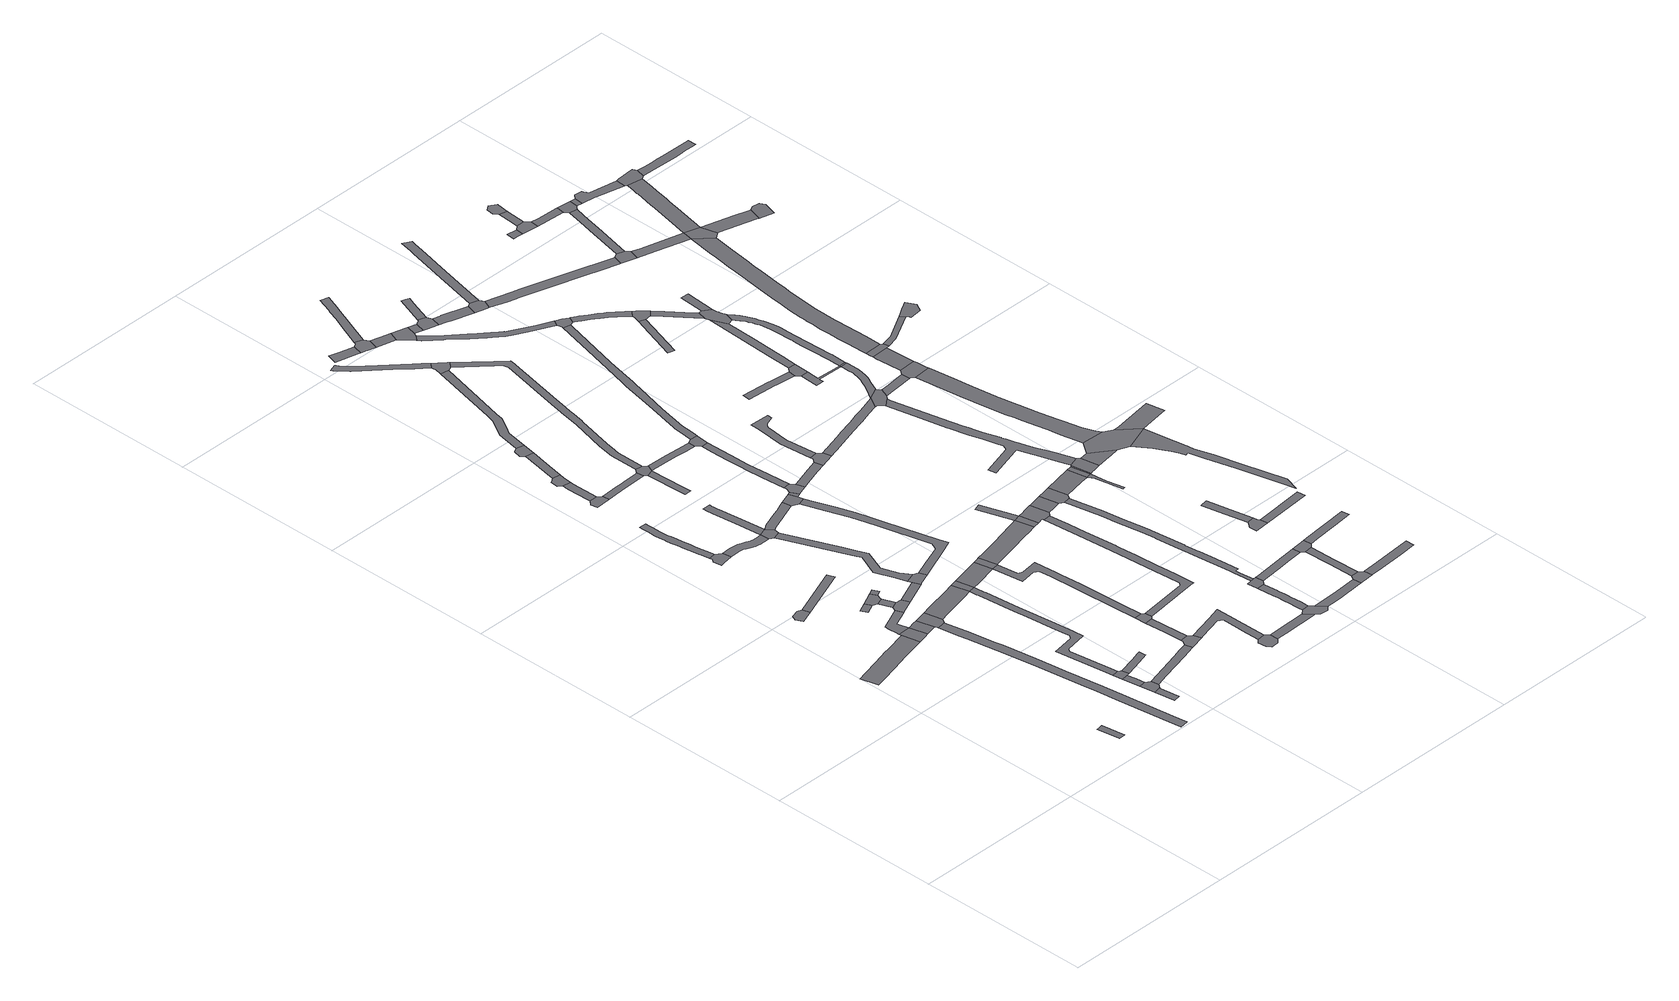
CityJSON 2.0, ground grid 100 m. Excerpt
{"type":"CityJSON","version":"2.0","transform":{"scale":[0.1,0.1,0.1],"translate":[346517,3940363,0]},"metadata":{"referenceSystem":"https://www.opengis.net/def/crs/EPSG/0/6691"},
"CityObjects":{
"road1":{"type":"Road","attributes":{"RoadStructureAttribute.sectionType":"1"},"geometry":[{"type":"MultiSurface","lod":"1","boundaries":[[[0,1,2,3,4]]]}]},
"road2":{"type":"Road","attributes":{"function":"2","RoadStructureAttribute.sectionType":"1"},"geometry":[{"type":"MultiSurface","lod":"1","boundaries":[[[5,6,7,8,9,10,11,12,13,14,15,16,17,18,19,20,21]]]}]},
"road3":{"type":"Road","geometry":[{"type":"MultiSurface","lod":"1","boundaries":[[[22,23,24,25,26,27]]]}]},
"road4":{"type":"Road","geometry":[{"type":"MultiSurface","lod":"1","boundaries":[[[28,12,11,29,30,31]]]}]},
"road5":{"type":"Road","attributes":{"RoadStructureAttribute.sectionType":"1"},"geometry":[{"type":"MultiSurface","lod":"1","boundaries":[[[32,33,34,35,36,37,38,39,40,41,42,43,44,45,46,47,48,49,50,51,52,53]]]}]},
"road6":{"type":"Road","attributes":{"RoadStructureAttribute.sectionType":"1"},"geometry":[{"type":"MultiSurface","lod":"1","boundaries":[[[54,55,56,57,58,59,60,61,28,31]]]}]},
"road7":{"type":"Road","attributes":{"function":"2","RoadStructureAttribute.sectionType":"1"},"geometry":[{"type":"MultiSurface","lod":"1","boundaries":[[[62,31,30,63,64,65,66]]]}]},
"road8":{"type":"Road","attributes":{"RoadStructureAttribute.sectionType":"1"},"geometry":[{"type":"MultiSurface","lod":"1","boundaries":[[[67,68,69,70]]]}]},
"road9":{"type":"Road","attributes":{"RoadStructureAttribute.sectionType":"1"},"geometry":[{"type":"MultiSurface","lod":"1","boundaries":[[[71,72,73,24,23]]]}]},
"road10":{"type":"Road","attributes":{"RoadStructureAttribute.sectionType":"1"},"geometry":[{"type":"MultiSurface","lod":"1","boundaries":[[[74,75,76,77,78]]]}]},
"road11":{"type":"Road","geometry":[{"type":"MultiSurface","lod":"1","boundaries":[[[79,80,81,82,83,84,85,86,87]]]}]},
"road12":{"type":"Road","geometry":[{"type":"MultiSurface","lod":"1","boundaries":[[[66,65,88,53,52,89,90]]]}]},
"road13":{"type":"Road","geometry":[{"type":"MultiSurface","lod":"1","boundaries":[[[77,91,92,93,94,78]]]}]},
"road14":{"type":"Road","attributes":{"RoadStructureAttribute.sectionType":"1"},"geometry":[{"type":"MultiSurface","lod":"1","boundaries":[[[94,93,95,96,97]]]}]},
"road15":{"type":"Road","geometry":[{"type":"MultiSurface","lod":"1","boundaries":[[[96,98,99,100,101,102,97]]]}]},
"road16":{"type":"Road","geometry":[{"type":"MultiSurface","lod":"1","boundaries":[[[67,70,103,104,105,106,107]]]}]},
"road17":{"type":"Road","attributes":{"RoadStructureAttribute.sectionType":"1"},"geometry":[{"type":"MultiSurface","lod":"1","boundaries":[[[84,108,109,110,111,112,113,114,115,116,117,118,119,120,121,122,123,124,125,126,127,128,129,130,131,132,133,134,135,85]]]}]},
"road18":{"type":"Road","attributes":{"RoadStructureAttribute.sectionType":"1"},"geometry":[{"type":"MultiSurface","lod":"1","boundaries":[[[136,137,104,103]]]}]},
"road19":{"type":"Road","geometry":[{"type":"MultiSurface","lod":"1","boundaries":[[[138,137,136,57,56,139,140]]]}]},
"road20":{"type":"Road","attributes":{"RoadStructureAttribute.sectionType":"1"},"geometry":[{"type":"MultiSurface","lod":"1","boundaries":[[[106,141,142,107]]]}]},
"road21":{"type":"Road","attributes":{"RoadStructureAttribute.sectionType":"1"},"geometry":[{"type":"MultiSurface","lod":"1","boundaries":[[[98,143,144,145,146,147,148,99]]]}]},
"road22":{"type":"Road","attributes":{"RoadStructureAttribute.sectionType":"1"},"geometry":[{"type":"MultiSurface","lod":"1","boundaries":[[[149,150,151,152,153,154,155,156,157,158,159,160,161,83,82,162,163,164,165,166,167,168,169,170,171,172,173,174]]]}]},
"road23":{"type":"Road","geometry":[{"type":"MultiSurface","lod":"1","boundaries":[[[175,176,177,178,179,180]]]}]},
"road24":{"type":"Road","attributes":{"RoadStructureAttribute.sectionType":"1"},"geometry":[{"type":"MultiSurface","lod":"1","boundaries":[[[140,139,181,182]]]}]},
"road25":{"type":"Road","attributes":{"function":"2","RoadStructureAttribute.sectionType":"1"},"geometry":[{"type":"MultiSurface","lod":"1","boundaries":[[[89,183,184,185,186,187,188,189,190,191,90]]]}]},
"road26":{"type":"Road","attributes":{"RoadStructureAttribute.sectionType":"1"},"geometry":[{"type":"MultiSurface","lod":"1","boundaries":[[[192,193,194,195,196,178,177]]]}]},
"road27":{"type":"Road","attributes":{"RoadStructureAttribute.sectionType":"1"},"geometry":[{"type":"MultiSurface","lod":"1","boundaries":[[[197,198,199,200,201,202,203,204,205,206,207,102,101,208,209,210,211,212,213,214,215,216,217,218,219,187]]]}]},
"road28":{"type":"Road","attributes":{"RoadStructureAttribute.sectionType":"1"},"geometry":[{"type":"MultiSurface","lod":"1","boundaries":[[[91,220,221,222,223,224,225,226,227,92]]]}]},
"road29":{"type":"Road","geometry":[{"type":"MultiSurface","lod":"1","boundaries":[[[228,229,230,231,194,193,232,233]]]}]},
"road30":{"type":"Road","geometry":[{"type":"MultiSurface","lod":"1","boundaries":[[[234,235,236,237,238,182,181]]]}]},
"road31":{"type":"Road","attributes":{"RoadStructureAttribute.sectionType":"1"},"geometry":[{"type":"MultiSurface","lod":"1","boundaries":[[[237,239,240,241,242,243,244,245,246,247,248,249,250,238]]]}]},
"road32":{"type":"Road","geometry":[{"type":"MultiSurface","lod":"1","boundaries":[[[251,252,174,173,245,244]]]}]},
"road33":{"type":"Road","attributes":{"RoadStructureAttribute.sectionType":"1"},"geometry":[{"type":"MultiSurface","lod":"1","boundaries":[[[253,254,255,256,228,233]]]}]},
"road34":{"type":"Road","attributes":{"RoadStructureAttribute.sectionType":"1"},"geometry":[{"type":"MultiSurface","lod":"1","boundaries":[[[252,257,258,259,260,261,262,263,264,265,266,267,268,269,270,174]]]}]},
"road35":{"type":"Road","attributes":{"RoadStructureAttribute.sectionType":"1"},"geometry":[{"type":"MultiSurface","lod":"1","boundaries":[[[271,272,273,274,275,276,277,278,279,176,175]]]}]},
"road36":{"type":"Road","geometry":[{"type":"MultiSurface","lod":"1","boundaries":[[[187,219,280,188]]]}]},
"road37":{"type":"Road","geometry":[{"type":"MultiSurface","lod":"1","boundaries":[[[281,282,283,255,254,284]]]}]},
"road38":{"type":"Road","attributes":{"RoadStructureAttribute.sectionType":"1"},"geometry":[{"type":"MultiSurface","lod":"1","boundaries":[[[251,285,286,287,288,289,290,291,292,293,294,295,296,297,298,252]]]}]},
"road39":{"type":"Road","geometry":[{"type":"MultiSurface","lod":"1","boundaries":[[[299,300,301,302,225,224,303]]]}]},
"road40":{"type":"Road","attributes":{"function":"2","RoadStructureAttribute.sectionType":"1"},"geometry":[{"type":"MultiSurface","lod":"1","boundaries":[[[304,280,219,305,306,307]]]}]},
"road41":{"type":"Road","attributes":{"RoadStructureAttribute.sectionType":"1"},"geometry":[{"type":"MultiSurface","lod":"1","boundaries":[[[308,309,301,300,310]]]}]},
"road42":{"type":"Road","geometry":[{"type":"MultiSurface","lod":"1","boundaries":[[[311,312,275,274,313,314,315]]]}]},
"road43":{"type":"Road","geometry":[{"type":"MultiSurface","lod":"1","boundaries":[[[316,317,318,319,308,310]]]}]},
"road44":{"type":"Road","attributes":{"RoadStructureAttribute.sectionType":"1"},"geometry":[{"type":"MultiSurface","lod":"1","boundaries":[[[318,320,321,322,323,324,325,326,327,328,329,330,306,331,332,333,334,335,336,337,338,339,340,341,319]]]}]},
"road45":{"type":"Road","geometry":[{"type":"MultiSurface","lod":"1","boundaries":[[[306,330,342,343,344,307]]]}]},
"road46":{"type":"Road","attributes":{"RoadStructureAttribute.sectionType":"1"},"geometry":[{"type":"MultiSurface","lod":"1","boundaries":[[[345,346,347,348,349,350,351,352,353,354,355,356,299,303]]]}]},
"road47":{"type":"Road","attributes":{"RoadStructureAttribute.sectionType":"1"},"geometry":[{"type":"MultiSurface","lod":"1","boundaries":[[[357,358,359,360,361,362,363,364,365,366,367,281,284]]]}]},
"road48":{"type":"Road","attributes":{"RoadStructureAttribute.sectionType":"1"},"geometry":[{"type":"MultiSurface","lod":"1","boundaries":[[[368,369,370,371,372,373,374,375,376,377,236,235,378,379,380,381,382,383,384,385,386]]]}]},
"road49":{"type":"Road","attributes":{"RoadStructureAttribute.sectionType":"1"},"geometry":[{"type":"MultiSurface","lod":"1","boundaries":[[[314,313,387,388,389,390,314,391,392,393,394,395,396,397,398,399,315]]]}]},
"road50":{"type":"Road","geometry":[{"type":"MultiSurface","lod":"1","boundaries":[[[400,291,290,368,386,401]]]}]},
"road51":{"type":"Road","geometry":[{"type":"MultiSurface","lod":"1","boundaries":[[[351,350,402,403,404,405,406,407]]]}]},
"road52":{"type":"Road","geometry":[{"type":"MultiSurface","lod":"1","boundaries":[[[408,409,410,400,401]]]}]},
"road53":{"type":"Road","attributes":{"RoadStructureAttribute.sectionType":"1"},"geometry":[{"type":"MultiSurface","lod":"1","boundaries":[[[411,412,413,414,415,416,417,418,419,420,421,422,423,424,425,426,427,428,429,430,431,432]]]}]},
"road54":{"type":"Road","attributes":{"RoadStructureAttribute.sectionType":"1"},"geometry":[{"type":"MultiSurface","lod":"1","boundaries":[[[433,434,435,436,437,438,439]]]}]},
"road55":{"type":"Road","attributes":{"RoadStructureAttribute.sectionType":"1"},"geometry":[{"type":"MultiSurface","lod":"1","boundaries":[[[408,440,441,442,443,444,445,446,409]]]}]},
"road56":{"type":"Road","attributes":{"RoadStructureAttribute.sectionType":"1"},"geometry":[{"type":"MultiSurface","lod":"1","boundaries":[[[447,448,449,450,451,452,445,444,453,454,455,456,457]]]}]},
"road57":{"type":"Road","attributes":{"function":"2","RoadStructureAttribute.sectionType":"1"},"geometry":[{"type":"MultiSurface","lod":"1","boundaries":[[[458,459,460,461,462,463,343,342,464,465,466,467,468,469]]]}]},
"road58":{"type":"Road","attributes":{"RoadStructureAttribute.sectionType":"1"},"geometry":[{"type":"MultiSurface","lod":"1","boundaries":[[[311,470,471,472,473,474,475,476,477,478,479,480,481,482,483,484,485,486,487,488,489,490,491,492,493,494,495,312]]]}]},
"road59":{"type":"Road","attributes":{"RoadStructureAttribute.sectionType":"1"},"geometry":[{"type":"MultiSurface","lod":"1","boundaries":[[[406,496,497,498,499,500,501,502,503,407]]]}]},
"road60":{"type":"Road","geometry":[{"type":"MultiSurface","lod":"1","boundaries":[[[504,505,506,436,435,507,508,509,510]]]}]},
"road61":{"type":"Road","geometry":[{"type":"MultiSurface","lod":"1","boundaries":[[[456,511,512,513,514,396,395,515,457]]]}]},
"road62":{"type":"Road","geometry":[{"type":"MultiSurface","lod":"1","boundaries":[[[484,483,516,517,518,420,419,519,362,361]]]}]},
"road63":{"type":"Road","attributes":{"RoadStructureAttribute.sectionType":"1"},"geometry":[{"type":"MultiSurface","lod":"1","boundaries":[[[441,520,521,522,523,524,525,526,442]]]}]},
"road64":{"type":"Road","attributes":{"RoadStructureAttribute.sectionType":"1"},"geometry":[{"type":"MultiSurface","lod":"1","boundaries":[[[527,528,529,530,531,532,533,534,535,536,537,538,539,540,541,542,543,544,545,546,547,548,549,317,316]]]}]},
"road65":{"type":"Road","attributes":{"RoadStructureAttribute.sectionType":"1"},"geometry":[{"type":"MultiSurface","lod":"1","boundaries":[[[509,550,551,552,510]]]}]},
"road66":{"type":"Road","geometry":[{"type":"MultiSurface","lod":"1","boundaries":[[[553,554,501,500,555,556,557,558]]]}]},
"road67":{"type":"Road","attributes":{"RoadStructureAttribute.sectionType":"1"},"geometry":[{"type":"MultiSurface","lod":"1","boundaries":[[[559,560,561,562,505,504,563,564,565,566,567]]]}]},
"road68":{"type":"Road","attributes":{"RoadStructureAttribute.sectionType":"1"},"geometry":[{"type":"MultiSurface","lod":"1","boundaries":[[[568,569,469,570]]]}]},
"road69":{"type":"Road","geometry":[{"type":"MultiSurface","lod":"1","boundaries":[[[469,468,571,572,570]]]}]},
"road70":{"type":"Road","attributes":{"RoadStructureAttribute.sectionType":"1"},"geometry":[{"type":"MultiSurface","lod":"1","boundaries":[[[573,574,575,576,577,578,579,580,554,553,581,582,583,584,585,586,587,588,589,590,591]]]}]},
"road71":{"type":"Road","geometry":[{"type":"MultiSurface","lod":"1","boundaries":[[[592,593,594,595,551,550,596,597,598]]]}]},
"road72":{"type":"Road","geometry":[{"type":"MultiSurface","lod":"1","boundaries":[[[599,600,601,523,522,602,603,604]]]}]},
"road73":{"type":"Road","geometry":[{"type":"MultiSurface","lod":"1","boundaries":[[[605,606,591,590,607,608,609]]]}]},
"road74":{"type":"Road","geometry":[{"type":"MultiSurface","lod":"1","boundaries":[[[610,611,612,572,571,613,541,540,614]]]}]},
"road75":{"type":"Road","attributes":{"RoadStructureAttribute.sectionType":"1"},"geometry":[{"type":"MultiSurface","lod":"1","boundaries":[[[593,592,615,616]]]}]},
"road76":{"type":"Road","attributes":{"RoadStructureAttribute.sectionType":"1"},"geometry":[{"type":"MultiSurface","lod":"1","boundaries":[[[599,617,618,619,620,621,622,623,624,625,626,600]]]}]},
"road77":{"type":"Road","geometry":[{"type":"MultiSurface","lod":"1","boundaries":[[[627,616,615,628,629,630,631,632]]]}]},
"road78":{"type":"Road","attributes":{"RoadStructureAttribute.sectionType":"1"},"geometry":[{"type":"MultiSurface","lod":"1","boundaries":[[[557,633,634,635,636,637,638,639,640,641,642,643,558]]]}]},
"road79":{"type":"Road","attributes":{"RoadStructureAttribute.sectionType":"1"},"geometry":[{"type":"MultiSurface","lod":"1","boundaries":[[[644,645,646,647,648,649,650,651,652,653,654,655,656,657,658,659,660,661,662,663,664,665,666,667,668,669,670,671,672,673,674,675,676,605,609]]]}]},
"road80":{"type":"Road","attributes":{"RoadStructureAttribute.sectionType":"1"},"geometry":[{"type":"MultiSurface","lod":"1","boundaries":[[[677,678,679,680,681,682,683,684,685,686,687,688,514,513,689,690,691,692,693,694,695,696,697,698,699,700,701,702]]]}]},
"road81":{"type":"Road","attributes":{"function":"2","RoadStructureAttribute.sectionType":"1"},"geometry":[{"type":"MultiSurface","lod":"1","boundaries":[[[703,704,705,706,707,610,614]]]}]},
"road82":{"type":"Road","attributes":{"RoadStructureAttribute.sectionType":"1"},"geometry":[{"type":"MultiSurface","lod":"1","boundaries":[[[597,708,709,710,711,712,713,714,715,716,717,718,719,720,721,722,723,724,725,726,727,728,729,730,731,732,733,734,735,598]]]}]},
"road83":{"type":"Road","attributes":{"RoadStructureAttribute.sectionType":"1"},"geometry":[{"type":"MultiSurface","lod":"1","boundaries":[[[736,737,738,739,632,631]]]}]},
"road84":{"type":"Road","attributes":{"RoadStructureAttribute.sectionType":"1"},"geometry":[{"type":"MultiSurface","lod":"1","boundaries":[[[740,741,742,608,607,743,744,745,746]]]}]},
"road85":{"type":"Road","geometry":[{"type":"MultiSurface","lod":"1","boundaries":[[[704,661,660,747,748,749,750,705]]]}]},
"road86":{"type":"Road","attributes":{"RoadStructureAttribute.sectionType":"1"},"geometry":[{"type":"MultiSurface","lod":"1","boundaries":[[[751,752,630,629,753,754,755,756]]]}]},
"road87":{"type":"Road","attributes":{"RoadStructureAttribute.sectionType":"1"},"geometry":[{"type":"MultiSurface","lod":"1","boundaries":[[[757,758,759,760,761,762,763,764,765,766,767,768,769,604,603,770,771,772,773,774,775,776,777,778,779]]]}]},
"road88":{"type":"Road","geometry":[{"type":"MultiSurface","lod":"1","boundaries":[[[780,781,782,638,637,783]]]}]},
"road89":{"type":"Road","attributes":{"RoadStructureAttribute.sectionType":"1"},"geometry":[{"type":"MultiSurface","lod":"1","boundaries":[[[784,785,782,781,786,787]]]}]},
"road90":{"type":"Road","attributes":{"function":"2","RoadStructureAttribute.sectionType":"1"},"geometry":[{"type":"MultiSurface","lod":"1","boundaries":[[[788,749,748,789,790]]]}]},
"road91":{"type":"Road","geometry":[{"type":"MultiSurface","lod":"1","boundaries":[[[755,791,792,793,794,795,796,756]]]}]},
"road92":{"type":"Road","geometry":[{"type":"MultiSurface","lod":"1","boundaries":[[[784,787,797,798,740,746]]]}]},
"road93":{"type":"Road","attributes":{"RoadStructureAttribute.sectionType":"1"},"geometry":[{"type":"MultiSurface","lod":"1","boundaries":[[[799,800,801,802,803,804,805,806]]]}]},
"road94":{"type":"Road","geometry":[{"type":"MultiSurface","lod":"1","boundaries":[[[807,808,809,810,720,719,811,812,677,702]]]}]},
"road95":{"type":"Road","geometry":[{"type":"MultiSurface","lod":"1","boundaries":[[[813,814,815,816,817,818,790]]]}]},
"road96":{"type":"Road","geometry":[{"type":"MultiSurface","lod":"1","boundaries":[[[818,819,820,788,790]]]}]},
"road97":{"type":"Road","attributes":{"RoadStructureAttribute.sectionType":"1"},"geometry":[{"type":"MultiSurface","lod":"1","boundaries":[[[821,822,823,824,825,826,827]]]}]},
"road98":{"type":"Road","attributes":{"function":"2","RoadStructureAttribute.sectionType":"1"},"geometry":[{"type":"MultiSurface","lod":"1","boundaries":[[[828,829,820,819,830]]]}]},
"road99":{"type":"Road","attributes":{"RoadStructureAttribute.sectionType":"1"},"geometry":[{"type":"MultiSurface","lod":"1","boundaries":[[[831,832,833,834,835,836,821,827]]]}]},
"road100":{"type":"Road","attributes":{"RoadStructureAttribute.sectionType":"1"},"geometry":[{"type":"MultiSurface","lod":"1","boundaries":[[[837,838,839,840,841,842,843,780,783]]]}]},
"road101":{"type":"Road","geometry":[{"type":"MultiSurface","lod":"1","boundaries":[[[844,845,846,847,848,849,850,851,852,853,854,855,856,857,858,859,860,861,862,863,864,865,866,867,868,869,870,871,872,873,874,875,876,877,878,879,880,881,882,883,884,885]]]}]},
"road102":{"type":"Road","geometry":[{"type":"MultiSurface","lod":"1","boundaries":[[[886,887,888,889,890,885,884,828,830]]]}]},
"road103":{"type":"Road","attributes":{"RoadStructureAttribute.sectionType":"1"},"geometry":[{"type":"MultiSurface","lod":"1","boundaries":[[[891,892,893,894,796,795,895,896,897,898]]]}]},
"road104":{"type":"Road","attributes":{"RoadStructureAttribute.sectionType":"1"},"geometry":[{"type":"MultiSurface","lod":"1","boundaries":[[[899,900,901,902,903,904]]]}]},
"road105":{"type":"Road","attributes":{"RoadStructureAttribute.sectionType":"1"},"geometry":[{"type":"MultiSurface","lod":"1","boundaries":[[[807,905,906,907,908,909,910,911,912,913,914,915,916,917,918,919,920,921,922,923,808]]]}]},
"road106":{"type":"Road","geometry":[{"type":"MultiSurface","lod":"1","boundaries":[[[924,925,926,927,928,929,930,864,863,931,932,933,757,779]]]}]},
"road107":{"type":"Road","geometry":[{"type":"MultiSurface","lod":"1","boundaries":[[[934,935,936,806,805,937]]]}]},
"road108":{"type":"Road","attributes":{"RoadStructureAttribute.sectionType":"1"},"geometry":[{"type":"MultiSurface","lod":"1","boundaries":[[[797,938,939,940,941,942,798]]]}]},
"road109":{"type":"Road","attributes":{"RoadStructureAttribute.sectionType":"1"},"geometry":[{"type":"MultiSurface","lod":"1","boundaries":[[[943,944,945,946,934,937,947,948,949,950,951,952]]]}]},
"road110":{"type":"Road","attributes":{"function":"2","RoadStructureAttribute.sectionType":"1"},"geometry":[{"type":"MultiSurface","lod":"1","boundaries":[[[888,953,954,955,956,957,889]]]}]},
"road111":{"type":"Road","attributes":{"RoadStructureAttribute.sectionType":"1"},"geometry":[{"type":"MultiSurface","lod":"1","boundaries":[[[958,959,825,824,960]]]}]},
"road112":{"type":"Road","attributes":{"RoadStructureAttribute.sectionType":"1"},"geometry":[{"type":"MultiSurface","lod":"1","boundaries":[[[933,961,962,963,964,965,966,967,968,969,952,970,971,972,973,974,975,976,977,978,979,980,981,982,983,757]]]}]},
"road113":{"type":"Road","geometry":[{"type":"MultiSurface","lod":"1","boundaries":[[[984,985,986,987,988,914,913,989,990,899,904,991]]]}]},
"road114":{"type":"Road","attributes":{"RoadStructureAttribute.sectionType":"1"},"geometry":[{"type":"MultiSurface","lod":"1","boundaries":[[[992,993,994,995,932,931]]]}]},
"road115":{"type":"Road","attributes":{"RoadStructureAttribute.sectionType":"1"},"geometry":[{"type":"MultiSurface","lod":"1","boundaries":[[[996,936,935,997,998,999,1000,1001]]]}]},
"road116":{"type":"Road","attributes":{"RoadStructureAttribute.sectionType":"1"},"geometry":[{"type":"MultiSurface","lod":"1","boundaries":[[[1002,1003,1004,1005,1006,1007,1008,1009,794,793,1010,1011,1012,1013,1014,1015,1016,1017,1018]]]}]},
"road117":{"type":"Road","attributes":{"RoadStructureAttribute.sectionType":"1"},"geometry":[{"type":"MultiSurface","lod":"1","boundaries":[[[1019,1020,1021,1022,1023,1024,984,991,1025,1026,1027,1028,1029,1030,1031]]]}]},
"road118":{"type":"Road","geometry":[{"type":"MultiSurface","lod":"1","boundaries":[[[1032,943,952,969]]]}]},
"road119":{"type":"Road","geometry":[{"type":"MultiSurface","lod":"1","boundaries":[[[957,956,1033,1034,1035,1036,1037]]]}]},
"road120":{"type":"Road","attributes":{"RoadStructureAttribute.sectionType":"1"},"geometry":[{"type":"MultiSurface","lod":"1","boundaries":[[[1038,1039,1040,1041,1042,1043,1044,1045,1046,1047,1048,1049,1050,1051,1052,1053,1054,1055,1056,1057,943,1032,1058,1059,1060,1061,1062,1063,1064,1065,1066,1067,1068,1069,1070,1071,1072,1073,1074,1075,1076,1077]]]}]},
"road121":{"type":"Road","attributes":{"RoadStructureAttribute.sectionType":"1"},"geometry":[{"type":"MultiSurface","lod":"1","boundaries":[[[1036,1078,1079,1080,1081,1082,1083,1084,1085,1086,1087,1088,1089,1090,1091,1092,1093,1094,1095,1096,1097,1098,1099,1100,1101,1102,1103,1104,1037]]]}]},
"road122":{"type":"Road","geometry":[{"type":"MultiSurface","lod":"1","boundaries":[[[1000,1105,1038,1077,1106,1107,1108,1109,1110,1111,1112,1113,1114,1019,1031,1001]]]}]},
"road123":{"type":"Road","attributes":{"RoadStructureAttribute.sectionType":"1"},"geometry":[{"type":"MultiSurface","lod":"1","boundaries":[[[1033,1115,1116,1117,1118,1119,1120,1121,1122,1123,1124,1125,1126,1127,1128,1129,1130,1131,1132,1133,1134,1135,1136,1137,1138,1139,1140,1034]]]}]},
"road124":{"type":"Road","geometry":[{"type":"MultiSurface","lod":"1","boundaries":[[[994,993,1141,1093,1092,1142,1143,1144,1145]]]}]},
"road125":{"type":"Road","attributes":{"RoadStructureAttribute.sectionType":"1"},"geometry":[{"type":"MultiSurface","lod":"1","boundaries":[[[1146,1147,1148,1114,1113]]]}]},
"road126":{"type":"Road","attributes":{"RoadStructureAttribute.sectionType":"1"},"geometry":[{"type":"MultiSurface","lod":"1","boundaries":[[[1144,1149,1150,1151,1152,1153,1154,1155,1145]]]}]},
"road127":{"type":"Road","geometry":[{"type":"MultiSurface","lod":"1","boundaries":[[[1156,1157,1158,1159,1152,1151,1160]]]}]},
"road128":{"type":"Road","attributes":{"RoadStructureAttribute.sectionType":"1"},"geometry":[{"type":"MultiSurface","lod":"1","boundaries":[[[1161,1162,1163,1164,1165]]]}]},
"road129":{"type":"Road","attributes":{"function":"2","RoadStructureAttribute.sectionType":"1"},"geometry":[{"type":"MultiSurface","lod":"1","boundaries":[[[1166,1167,1168,1035,1034,1169,1170,1171]]]}]},
"road130":{"type":"Road","geometry":[{"type":"MultiSurface","lod":"1","boundaries":[[[1172,1173,1002,1018,1174,1175]]]}]},
"road131":{"type":"Road","geometry":[{"type":"MultiSurface","lod":"1","boundaries":[[[1176,1161,1165,1177,1178,1179]]]}]},
"road132":{"type":"Road","attributes":{"RoadStructureAttribute.sectionType":"1"},"geometry":[{"type":"MultiSurface","lod":"1","boundaries":[[[1180,1181,1182,1176,1179]]]}]},
"road133":{"type":"Road","attributes":{"RoadStructureAttribute.sectionType":"1"},"geometry":[{"type":"MultiSurface","lod":"1","boundaries":[[[1183,1184,1185,1186,1187,1188,1156,1160]]]}]},
"road134":{"type":"Road","geometry":[{"type":"MultiSurface","lod":"1","boundaries":[[[1189,1190,1191,1192,1193,1181,1180]]]}]},
"road135":{"type":"Road","attributes":{"RoadStructureAttribute.sectionType":"1"},"geometry":[{"type":"MultiSurface","lod":"1","boundaries":[[[1194,1195,1196,1197,1198,1199,1200,1201,1202,1203,1204,1205,1206,1207,1208,1209,1210,1211,1212,1213,1214,1158,1157,1215,1216,1217,1218,1219,1220,1221,1222,1223,1224,1225,1226,1227,1228,1229,1230,1231,1232]]]}]},
"road136":{"type":"Road","attributes":{"RoadStructureAttribute.sectionType":"1"},"geometry":[{"type":"MultiSurface","lod":"1","boundaries":[[[1177,1233,1234,1235,1178]]]}]},
"road137":{"type":"Road","attributes":{"RoadStructureAttribute.sectionType":"1"},"geometry":[{"type":"MultiSurface","lod":"1","boundaries":[[[1236,1237,1238,1239,1240,1241,1173,1172]]]}]},
"road138":{"type":"Road","attributes":{"RoadStructureAttribute.sectionType":"1"},"geometry":[{"type":"MultiSurface","lod":"1","boundaries":[[[1242,1243,1175,1174,1244,1245,1232]]]}]},
"road139":{"type":"Road","geometry":[{"type":"MultiSurface","lod":"1","boundaries":[[[1246,1247,1248,1249,1250,1185,1184,1251,1252,1253,1254]]]}]},
"road140":{"type":"Road","geometry":[{"type":"MultiSurface","lod":"1","boundaries":[[[1238,1255,1256,1257,1258,1234,1233,1239]]]}]},
"road141":{"type":"Road","attributes":{"RoadStructureAttribute.sectionType":"1"},"geometry":[{"type":"MultiSurface","lod":"1","boundaries":[[[1256,1259,1260,1257]]]}]},
"road142":{"type":"Road","geometry":[{"type":"MultiSurface","lod":"1","boundaries":[[[1242,1232,1231,1261,1262]]]}]},
"road143":{"type":"Road","geometry":[{"type":"MultiSurface","lod":"1","boundaries":[[[1263,1264,1265,1266,1267,1260,1259,1268,1269,1270,1271,1272]]]}]},
"road144":{"type":"Road","attributes":{"RoadStructureAttribute.sectionType":"1"},"geometry":[{"type":"MultiSurface","lod":"1","boundaries":[[[1273,1274,1275,1276,1277,1278,1279,1280,1281,1242,1262,1282,1283,1284,1285,1286,1287,1288]]]}]},
"road145":{"type":"Road","attributes":{"RoadStructureAttribute.sectionType":"1"},"geometry":[{"type":"MultiSurface","lod":"1","boundaries":[[[1261,1289,1290,1291,1292,1293,1294,1262]]]}]},
"road146":{"type":"Road","geometry":[{"type":"MultiSurface","lod":"1","boundaries":[[[1295,1272,1271,1273,1288,1296,1297,1298,1299]]]}]},
"road147":{"type":"Road","geometry":[{"type":"MultiSurface","lod":"1","boundaries":[[[1300,1301,1292,1291,1302,1303]]]}]},
"road148":{"type":"Road","attributes":{"RoadStructureAttribute.sectionType":"1"},"geometry":[{"type":"MultiSurface","lod":"1","boundaries":[[[1304,1305,1306,1307,1308,1309,1310,1311,1312,1297,1296,1313,1314,1315,1316,1317,1318,1319,1320,1321]]]}]}
},
"vertices":[
[553,164,0],[532,296,0],[511,292,0],[493,289,0],[514,158,0],
[74,1323,0],[182,1350,0],[289,1378,0],[308,1382,0],[349,1393,0],[397,1405,0],[424,1411,0],[400,1512,0],[372,1506,0],[307,1489,0],[264,1479,0],[256,1477,0],[197,1462,0],[156,1451,0],[48,1424,0],[3,1412,0],[28,1311,0],
[157,1936,0],[232,1964,0],[222,2009,0],[194,2017,0],[150,2003,0],[137,1976,0],
[399,1528,0],[470,1422,0],[498,1429,0],[471,1530,0],
[593,1302,0],[600,1264,0],[632,1094,0],[665,881,0],[675,810,0],[706,600,0],[719,506,0],[738,374,0],[779,78,0],[788,9,0],[838,16,0],[827,100,0],[788,381,0],[769,513,0],[737,735,0],[725,818,0],[711,910,0],[682,1102,0],[674,1145,0],[644,1312,0],[620,1436,0],[571,1427,0],
[455,1597,0],[544,1636,0],[547,1637,0],[529,1678,0],[488,1660,0],[397,1620,0],[397,1591,0],[399,1544,0],
[517,1541,0],[541,1440,0],[559,1444,0],[562,1445,0],[538,1546,0],
[465,1824,0],[409,1797,0],[427,1761,0],[483,1788,0],
[528,2079,0],[512,2121,0],[400,2078,0],
[926,184,0],[966,190,0],[950,304,0],[950,305,0],[910,298,0],
[218,2544,0],[242,2550,0],[272,2556,0],[300,2560,0],[294,2609,0],[261,2632,0],[219,2626,0],[222,2610,0],[210,2593,0],
[569,1440,0],[635,1462,0],[611,1563,0],
[968,330,0],[961,375,0],[935,392,0],[896,385,0],
[927,445,0],[919,493,0],[879,486,0],
[936,497,0],[925,536,0],[921,539,0],[910,549,0],[870,543,0],
[511,1778,0],[552,1795,0],[551,1799,0],[561,1827,0],[544,1863,0],
[252,2683,0],[244,2729,0],[241,2749,0],[237,2774,0],[230,2820,0],[225,2854,0],[220,2888,0],[217,2908,0],[216,2920,0],[213,2952,0],[213,2975,0],[213,2999,0],[213,3024,0],[214,3049,0],[172,3050,0],[171,3025,0],[171,3000,0],[171,2975,0],[171,2950,0],[174,2916,0],[177,2891,0],[178,2882,0],[183,2848,0],[189,2814,0],[195,2768,0],[203,2722,0],[209,2686,0],[211,2676,0],
[540,1706,0],[581,1723,0],
[583,1720,0],[630,1674,0],[612,1715,0],
[590,1841,0],[573,1877,0],
[1036,525,0],[1102,544,0],[1101,552,0],[1097,584,0],[1080,579,0],[1025,563,0],
[514,2579,0],[498,2578,0],[487,2578,0],[483,2578,0],[461,2583,0],[439,2592,0],[418,2601,0],[396,2608,0],[390,2609,0],[371,2611,0],[346,2612,0],[320,2611,0],[295,2610,0],[323,2561,0],[345,2562,0],[367,2561,0],[385,2559,0],[400,2554,0],[419,2546,0],[446,2535,0],[457,2532,0],[477,2528,0],[500,2528,0],[520,2529,0],[534,2531,0],[530,2581,0],
[235,3316,0],[232,3356,0],[210,3376,0],[164,3373,0],[143,3351,0],[150,3311,0],
[772,1736,0],[753,1777,0],
[675,1472,0],[686,1474,0],[831,1508,0],[833,1509,0],[892,1523,0],[868,1624,0],[807,1609,0],[675,1578,0],[662,1575,0],
[207,3534,0],[209,3549,0],[163,3554,0],[161,3536,0],[162,3469,0],
[897,1481,0],[898,1469,0],[922,1255,0],[931,1177,0],[949,1029,0],[959,943,0],[962,922,0],[951,903,0],[846,885,0],[821,880,0],[864,583,0],[903,589,0],[881,746,0],[868,832,0],[877,845,0],[880,850,0],[1008,873,0],[1000,938,0],[987,1046,0],[961,1260,0],[939,1462,0],[938,1468,0],[932,1532,0],
[1043,351,0],[1138,377,0],[1219,399,0],[1258,409,0],[1304,422,0],[1292,465,0],[1245,453,0],[1189,437,0],
[174,3636,0],[150,3618,0],[145,3618,0],[141,3574,0],[214,3602,0],[219,3628,0],
[779,1740,0],[849,1769,0],[832,1810,0],[804,1820,0],[746,1799,0],
[766,1881,0],[733,1973,0],[783,2097,0],[759,2153,0],[732,2220,0],[603,2530,0],[560,2515,0],[684,2218,0],[724,2121,0],[735,2095,0],[684,1974,0],[724,1861,0],
[608,2559,0],[578,2600,0],
[236,3717,0],[261,3846,0],[216,3855,0],[177,3654,0],
[575,2619,0],[556,2763,0],[543,2873,0],[542,2890,0],[540,2907,0],[540,2911,0],[540,2932,0],[494,2931,0],[495,2909,0],[496,2896,0],[497,2882,0],[498,2869,0],[511,2757,0],[517,2708,0],
[354,3323,0],[383,3324,0],[482,3329,0],[493,3329,0],[487,3369,0],[480,3369,0],[387,3365,0],[352,3363,0],[345,3363,0],
[908,1633,0],
[231,3935,0],[205,3920,0],[194,3876,0],[276,3924,0],
[613,2562,0],[618,2566,0],[630,2572,0],[706,2601,0],[721,2607,0],[807,2640,0],[797,2690,0],[774,2681,0],[734,2665,0],[703,2654,0],[609,2618,0],[599,2612,0],[594,2609,0],[585,2604,0],
[1379,489,0],[1353,506,0],[1308,503,0],[1309,489,0],[1390,445,0],
[952,1644,0],[976,1542,0],[1106,1573,0],[1082,1674,0],
[1292,724,0],[1301,603,0],[1337,727,0],
[545,3390,0],[505,3393,0],[509,3316,0],[548,3329,0],[567,3370,0],
[1351,742,0],[1347,782,0],[1332,795,0],[1287,792,0],
[1332,801,0],[1324,917,0],[1311,1120,0],[1307,1183,0],[1299,1304,0],[1297,1329,0],[1283,1460,0],[1188,1446,0],[1162,1457,0],[1160,1466,0],[1145,1578,0],[1120,1466,0],[1129,1396,0],[1219,1410,0],[1245,1395,0],[1252,1325,0],[1262,1177,0],[1263,1164,0],[1268,1081,0],[1275,978,0],[1279,920,0],[1287,798,0],
[1145,1582,0],[1121,1684,0],[1106,1680,0],
[1403,449,0],[1545,488,0],[1570,469,0],[1571,358,0],[1571,341,0],[1572,239,0],[1617,244,0],[1616,346,0],[1614,509,0],[1614,553,0],[1532,530,0],[1451,508,0],
[299,4049,0],[316,4077,0],[361,4156,0],[371,4200,0],[470,4615,0],[425,4625,0],[329,4218,0],[318,4173,0],[283,4113,0],[256,4065,0],[252,4045,0],
[848,2621,0],[894,2490,0],[938,2366,0],[974,2228,0],[1053,1928,0],[1038,1897,0],[1033,1887,0],[928,1848,0],[928,1847,0],[925,1846,0],[1063,1856,0],[1115,1877,0],[1102,1924,0],[1022,2230,0],[1001,2313,0],[983,2379,0],[948,2480,0],[913,2578,0],[892,2637,0],
[519,3104,0],[521,3076,0],[559,3078,0],[557,3134,0],[564,3330,0],[694,3326,0],[731,3325,0],[783,3321,0],[840,3317,0],[841,3358,0],[828,3358,0],[733,3365,0],[690,3366,0],
[864,2715,0],[881,2668,0],
[1551,219,0],[1555,169,0],[1572,145,0],[1617,149,0],[1637,171,0],[1639,221,0],
[908,2678,0],[883,2722,0],[880,2721,0],
[83,5019,0],[84,5016,0],[87,5013,0],[137,4957,0],[141,4954,0],[290,4818,0],[343,4769,0],[368,4746,0],[428,4690,0],[455,4720,0],[450,4724,0],[423,4749,0],[390,4780,0],[349,4817,0],[267,4892,0],[177,4976,0],[166,4985,0],[135,5020,0],[130,5027,0],[124,5041,0],[122,5046,0],[79,5031,0],
[141,5062,0],[266,5029,0],[281,5025,0],[296,5083,0],[221,5102,0],[165,5117,0],[156,5119,0],
[937,2688,0],[968,2699,0],[952,2746,0],[950,2749,0],[932,2772,0],[893,2768,0],[894,2752,0],
[866,3227,0],[868,3124,0],[869,3070,0],[870,3033,0],[872,3003,0],[880,2906,0],[921,2903,0],[911,3029,0],[908,3144,0],[905,3291,0],[865,3290,0],
[1446,1764,0],[1438,1762,0],[1408,1754,0],[1350,1739,0],[1259,1716,0],[1164,1694,0],[1221,1600,0],[1283,1615,0],[1415,1646,0],[1437,1651,0],[1494,1665,0],[1469,1771,0],
[545,3404,0],[546,3552,0],[556,3605,0],[563,3644,0],[613,3851,0],[615,3858,0],[632,3949,0],[635,3962,0],[643,3999,0],[659,4074,0],[736,4441,0],[737,4453,0],[679,4509,0],[525,4655,0],[497,4626,0],[544,4582,0],[650,4481,0],[682,4453,0],[691,4422,0],[621,4090,0],[593,3957,0],[577,3876,0],[574,3860,0],[524,3653,0],[506,3556,0],[505,3404,0],
[1673,172,0],[1718,174,0],[1806,177,0],[1901,180,0],[1908,180,0],[1871,229,0],[1715,224,0],[1671,222,0],
[368,5090,0],[324,5107,0],[319,5095,0],[318,5016,0],[322,5015,0],[368,5003,0],[383,5061,0],
[905,3302,0],[907,3336,0],[911,3367,0],[868,3372,0],[856,3310,0],
[515,4664,0],[499,4680,0],[481,4696,0],[434,4662,0],
[1002,2711,0],[1097,2741,0],[1158,2759,0],[1144,2807,0],[1082,2789,0],[1078,2787,0],[986,2758,0],
[1671,784,0],[1695,787,0],[1693,811,0],[1686,900,0],[1679,986,0],[1678,992,0],[1678,1002,0],[1665,1156,0],[1661,1203,0],[1656,1262,0],[1655,1273,0],[1636,1460,0],[1626,1562,0],[1614,1675,0],[1570,1671,0],[1591,1461,0],[1612,1258,0],[1615,1211,0],[1629,1040,0],[1634,988,0],[1641,902,0],[1646,834,0],[1632,819,0],
[480,4975,0],[498,5031,0],[477,5036,0],
[1940,253,0],[1895,249,0],[1933,163,0],[1978,160,0],[2000,181,0],[1961,231,0],
[432,5382,0],[424,5363,0],[404,5310,0],[377,5242,0],[471,5355,0],[475,5365,0],[486,5397,0],[506,5453,0],[461,5468,0],
[1440,1986,0],[1402,1973,0],[1507,1783,0],
[1534,1674,0],[1509,1780,0],
[1880,472,0],[1883,436,0],[1886,401,0],[1888,379,0],[1889,365,0],[1891,331,0],[1893,297,0],[1894,263,0],[1939,265,0],[1938,299,0],[1936,334,0],[1934,368,0],[1933,385,0],[1931,404,0],[1928,440,0],[1927,449,0],[1924,477,0],[1919,532,0],[1874,528,0],
[577,4948,0],[592,5005,0],[576,5009,0],[546,5017,0],[501,4950,0],[544,4899,0],[570,4930,0],
[1205,2850,0],[1160,2846,0],[1162,2831,0],[1193,2769,0],[1241,2782,0],[1228,2831,0],
[1897,595,0],[1868,592,0],[1939,554,0],[1934,599,0],[1917,597,0],
[1607,1803,0],[1552,1790,0],[1544,1788,0],[1568,1682,0],[1632,1696,0],
[626,4934,0],[642,4991,0],
[1187,3034,0],[1199,3168,0],[1210,3183,0],[1218,3193,0],[1268,3209,0],[1269,3237,0],[1200,3241,0],[1159,3243,0],[1155,3183,0],[1142,3034,0],
[666,5003,0],[649,4927,0],[710,4910,0],[727,4968,0],[712,4997,0],[670,5012,0],
[2007,181,0],[2029,182,0],[2091,183,0],[2227,194,0],[2254,197,0],[2250,246,0],[2197,242,0],[2152,238,0],[2088,233,0],[2028,232,0],[2006,231,0],
[1908,682,0],[1907,693,0],[1906,707,0],[1927,711,0],[1923,749,0],[1908,876,0],[1899,946,0],[1899,948,0],[1889,1032,0],[1889,1034,0],[1873,1165,0],[1862,1260,0],[1836,1418,0],[1835,1423,0],[1830,1458,0],[1822,1515,0],[1782,1705,0],[1743,1697,0],[1774,1547,0],[1779,1523,0],[1782,1507,0],[1789,1458,0],[1796,1411,0],[1816,1293,0],[1822,1254,0],[1832,1177,0],[1832,1172,0],[1846,1059,0],[1854,997,0],[1861,942,0],[1885,728,0],[1886,715,0],[1886,701,0],
[1109,4455,0],[1043,4184,0],[1013,4067,0],[980,3935,0],[972,3902,0],[960,3848,0],[929,3709,0],[883,3499,0],[880,3487,0],[875,3436,0],[870,3393,0],[869,3387,0],[912,3384,0],[918,3432,0],[918,3433,0],[923,3479,0],[956,3647,0],[962,3669,0],[967,3691,0],[995,3801,0],[997,3808,0],[1021,3907,0],[1032,3961,0],[1064,4093,0],[1147,4432,0],[1152,4445,0],
[1677,1705,0],[1717,1713,0],[1693,1822,0],[1662,1815,0],[1620,1806,0],
[559,4881,0],[639,4808,0],[646,4802,0],[728,4727,0],[732,4723,0],[796,4668,0],[815,4652,0],[866,4610,0],[901,4590,0],[970,4557,0],[1001,4542,0],[1104,4494,0],[1121,4527,0],[1083,4545,0],[1045,4562,0],[1014,4576,0],[1013,4577,0],[919,4624,0],[890,4641,0],[891,4643,0],[853,4674,0],[841,4683,0],[816,4705,0],[791,4726,0],[758,4754,0],[754,4757,0],[639,4857,0],[599,4895,0],
[756,5122,0],[771,5163,0],[752,5170,0],[728,5178,0],
[2227,631,0],[2067,614,0],[1962,602,0],[1991,560,0],[2074,569,0],[2139,576,0],[2232,586,0],
[1782,1706,0],[1797,1730,0],[1775,1840,0],[1743,1833,0],
[774,4956,0],[771,4956,0],[757,4896,0],[777,4891,0],[904,4854,0],[921,4912,0],
[1718,2973,0],[1638,2949,0],[1603,2939,0],[1564,2928,0],[1527,2917,0],[1505,2910,0],[1458,2897,0],[1450,2894,0],[1418,2885,0],[1374,2872,0],[1278,2845,0],[1277,2844,0],[1270,2842,0],[1279,2793,0],[1290,2796,0],[1388,2824,0],[1396,2827,0],[1464,2847,0],[1530,2866,0],[1541,2869,0],[1548,2871,0],[1617,2891,0],[1680,2909,0],
[2335,253,0],[2311,271,0],[2266,271,0],[2339,203,0],
[2255,570,0],[2261,419,0],[2305,422,0],[2299,575,0],
[1946,1875,0],[1923,1755,0],[1969,1764,0],
[933,4845,0],[971,4834,0],[984,4831,0],[1004,4883,0],[992,4911,0],[944,4925,0],
[2321,596,0],[2316,641,0],
[1489,3424,0],[1473,3426,0],[1308,3439,0],[1304,3394,0],[1474,3381,0],[1484,3380,0],[1598,3368,0],[1603,3412,0],
[1173,4454,0],[1193,4491,0],[1159,4509,0],[1123,4527,0],[1105,4490,0],[1112,4465,0],
[1982,1744,0],[1987,1736,0],[2021,1570,0],[2033,1573,0],[2012,1677,0],[2000,1769,0],
[2000,1771,0],[1977,1881,0],
[2237,938,0],[2212,904,0],[2216,860,0],[2299,867,0],[2295,912,0],[2286,919,0],[2281,947,0],
[1985,1882,0],[1980,1881,0],[2007,1772,0],
[2260,1047,0],[2228,1207,0],[2227,1210,0],[2183,1201,0],[2184,1196,0],[2211,1065,0],
[2342,204,0],[2413,209,0],[2559,221,0],[2659,230,0],[2655,279,0],[2429,261,0],[2337,253,0],
[2008,2019,0],[1990,2066,0],[1977,2103,0],[1964,2140,0],[1948,2193,0],[1946,2200,0],[1940,2219,0],[1926,2269,0],[1919,2290,0],[1919,2291,0],[1908,2330,0],[1889,2387,0],[1876,2434,0],[1870,2457,0],[1859,2502,0],[1850,2540,0],[1846,2557,0],[1771,2895,0],[1769,2907,0],[1769,2911,0],[1724,2876,0],[1766,2683,0],[1798,2537,0],[1800,2528,0],[1825,2422,0],[1827,2416,0],[1846,2349,0],[1848,2342,0],[1866,2276,0],[1878,2235,0],[1864,2205,0],[1680,2152,0],[1692,2108,0],[1877,2162,0],[1898,2168,0],[1900,2160,0],[1911,2124,0],[1936,2045,0],[1961,1966,0],[1980,1911,0],[1987,1890,0],[2046,1911,0],
[2018,1774,0],[2044,1780,0],[2081,1787,0],[2059,1892,0],[2048,1905,0],
[1076,5506,0],[1059,5431,0],[1054,5409,0],[1008,5209,0],[1055,5190,0],[1103,5398,0],[1115,5452,0],[1121,5480,0],
[1400,4227,0],[1386,4184,0],[1311,3947,0],[1335,3939,0],[1349,3935,0],[1438,4215,0],
[1182,4450,0],[1214,4431,0],[1251,4408,0],[1287,4383,0],[1291,4381,0],[1322,4358,0],[1356,4330,0],[1388,4302,0],[1411,4280,0],[1439,4310,0],[1416,4332,0],[1382,4362,0],[1347,4390,0],[1336,4398,0],[1311,4417,0],[1273,4442,0],[1235,4467,0],[1225,4472,0],[1196,4489,0],
[1684,2910,0],[1688,2910,0],[1697,2909,0],[1701,2906,0],[1706,2903,0],[1710,2899,0],[1716,2891,0],[1784,2930,0],[1804,2982,0],[1788,3007,0],
[1664,3345,0],[1668,3433,0],[1623,3435,0],[1619,3347,0],
[2370,602,0],[2517,618,0],[2623,629,0],[2616,674,0],[2341,644,0],
[1808,3268,0],[1797,3268,0],[1660,3273,0],[1661,3279,0],[1614,3238,0],[1649,3236,0],[1659,3235,0],[1660,3263,0],[1799,3258,0],[1808,3258,0],
[2104,1792,0],[2139,1798,0],[2182,1804,0],[2235,1813,0],[2111,1902,0],
[2584,939,0],[2563,937,0],[2591,895,0],
[1812,3064,0],[1824,3087,0],[1832,3107,0],[1833,3108,0],[1839,3128,0],[1845,3152,0],[1849,3177,0],[1849,3216,0],[1848,3258,0],[1808,3248,0],[1809,3226,0],[1809,3219,0],[1809,3216,0],[1809,3215,0],[1809,3180,0],[1806,3161,0],[1801,3140,0],[1794,3118,0],[1791,3109,0],[1786,3098,0],[1771,3066,0],[1754,3035,0],[1736,3005,0],
[1502,4245,0],[1480,4270,0],[1455,4294,0],[1448,4301,0],[1443,4306,0],[1413,4272,0],[1414,4270,0],[1472,4218,0],
[1869,2939,0],[1969,2951,0],[1964,3000,0],[1858,2988,0],
[1629,3562,0],[1672,3521,0],[1674,3557,0],[1682,3728,0],[1689,3898,0],[1649,3988,0],
[1705,4678,0],[1699,4679,0],[1619,4703,0],[1545,4725,0],[1328,4790,0],[1262,4810,0],[1198,4829,0],[1155,4842,0],[1080,4801,0],[1127,4787,0],[1138,4784,0],[1235,4755,0],[1314,4732,0],[1505,4675,0],[1580,4652,0],[1682,4622,0],[1688,4620,0],
[1652,4065,0],[1608,4119,0],[1577,4157,0],[1545,4195,0],[1542,4199,0],[1513,4233,0],[1483,4206,0],[1514,4169,0],[1518,4165,0],[1545,4131,0],[1552,4122,0],[1576,4092,0],[1639,4012,0],
[1848,3268,0],
[2298,1788,0],[2451,1842,0],[2341,1938,0],[2293,1967,0],[2162,1972,0],
[1723,3907,0],[1732,3893,0],[1738,3883,0],[1744,3873,0],[1759,3849,0],[1765,3836,0],[1769,3827,0],[1773,3817,0],[1778,3804,0],[1781,3794,0],[1785,3780,0],[1797,3719,0],[1799,3687,0],[1802,3586,0],[1802,3578,0],[1802,3570,0],[1801,3521,0],[1804,3437,0],[1807,3343,0],[1808,3292,0],[1848,3292,0],[1849,3361,0],[1849,3376,0],[1841,3594,0],[1839,3648,0],[1839,3688,0],[1838,3710,0],[1837,3725,0],[1824,3776,0],[1821,3793,0],[1814,3815,0],[1807,3838,0],[1803,3849,0],[1798,3860,0],[1788,3882,0],[1781,3895,0],[1775,3906,0],[1768,3916,0],[1761,3928,0],[1737,3958,0],
[2275,1999,0],[2258,2039,0],[2248,2068,0],[2226,2161,0],[2224,2168,0],[2224,2171,0],[2219,2194,0],[2197,2298,0],[2173,2417,0],[2171,2423,0],[2152,2529,0],[2149,2543,0],[2129,2685,0],[2113,2794,0],[2092,2942,0],[1993,2933,0],[1993,2928,0],[2030,2671,0],[2051,2527,0],[2056,2498,0],[2073,2404,0],[2084,2352,0],[2088,2330,0],[2099,2277,0],[2121,2175,0],[2126,2147,0],[2135,2099,0],
[1717,3906,0],[1734,3967,0],[1729,3974,0],[1727,3979,0],[1726,3986,0],[1724,3994,0],[1723,4002,0],[1722,4007,0],[1719,4039,0],[1676,4067,0],
[2362,1694,0],[2386,1656,0],[2408,1613,0],[2421,1580,0],[2434,1545,0],[2434,1543,0],[2435,1541,0],[2451,1549,0],[2452,1545,0],[2470,1483,0],[2479,1450,0],[2489,1416,0],[2522,1286,0],[2580,1062,0],[2585,1045,0],[2602,965,0],[2630,1050,0],[2566,1298,0],[2533,1424,0],[2526,1450,0],[2497,1551,0],[2492,1589,0],[2492,1592,0],[2484,1626,0],[2478,1665,0],[2451,1839,0],
[1973,2951,0],[2090,2960,0],[2085,3017,0],[2084,3034,0],[1984,3026,0],
[1731,4209,0],[1702,4211,0],[1686,4213,0],
[2079,3098,0],[2074,3178,0],[2072,3204,0],[1973,3199,0],[1974,3173,0],[1975,3151,0],[1979,3091,0],
[2085,3240,0],[2073,3249,0],[1970,3245,0],[1971,3222,0],[2092,3208,0],
[1541,5179,0],[1481,5184,0],[1477,5139,0],[1504,5137,0],[1538,5134,0],
[2548,1966,0],[2381,1941,0],[2353,1938,0],[2550,1859,0],[2628,1872,0],[2610,1977,0],
[1774,4676,0],[1732,4691,0],[1777,4595,0],[1793,4653,0],
[1567,5201,0],[1633,5126,0],[1636,5172,0],[1612,5199,0],
[1620,5316,0],[1574,5327,0],[1571,5259,0],
[2156,3223,0],[2321,3313,0],[2304,3342,0],[2174,3267,0],[2151,3256,0],[2106,3245,0],
[1628,5385,0],[1630,5392,0],[1589,5414,0],[1561,5396,0],[1555,5352,0],
[2049,4368,0],[2043,4320,0],[2028,4207,0],[2027,4200,0],[2013,4093,0],[1999,3980,0],[1992,3926,0],[1986,3872,0],[1979,3817,0],[1974,3761,0],[1971,3722,0],[1969,3682,0],[1967,3645,0],[1966,3643,0],[1965,3603,0],[1964,3543,0],[1964,3484,0],[1965,3426,0],[1966,3369,0],[1968,3320,0],[1969,3271,0],[2071,3342,0],[2067,3527,0],[2067,3547,0],[2068,3676,0],[2069,3687,0],[2070,3700,0],[2071,3715,0],[2074,3753,0],[2079,3807,0],[2085,3860,0],[2092,3914,0],[2098,3968,0],[2112,4081,0],[2120,4140,0],[2127,4194,0],[2142,4307,0],[2159,4431,0],[2069,4513,0],
[1800,5113,0],[1807,5160,0],[1684,5168,0],
[1824,4902,0],[1843,4987,0],[1864,5082,0],[1820,5090,0],[1799,4996,0],[1782,4918,0],
[2081,4572,0],[1840,4639,0],[1806,4587,0],[1883,4565,0],
[2405,3401,0],[2387,3392,0],[2366,3379,0],[2344,3366,0],[2322,3353,0],[2333,3309,0],[2336,3292,0],[2410,3303,0],[2433,3348,0],
[1876,5094,0],[1885,5103,0],[1889,5152,0],[1851,5156,0],
[1920,5099,0],[1923,5149,0],
[2196,4456,0],[2168,4547,0],
[2011,5134,0],[2005,5135,0],[1989,5160,0],[1989,5171,0],[1944,5172,0],[1995,5088,0],[1995,5091,0],[2005,5089,0],[2165,5049,0],[2168,5107,0],
[2178,5040,0],[2172,5009,0],[2171,5005,0],[2163,4965,0],[2162,4957,0],[2140,4850,0],[2134,4819,0],[2121,4754,0],[2096,4639,0],[2209,4734,0],[2222,4804,0],[2227,4828,0],[2244,4913,0],[2251,4947,0],[2260,4992,0],[2267,5028,0],
[2201,4455,0],[2409,4396,0],[2423,4392,0],[2444,4470,0],[2430,4473,0],[2362,4493,0],
[2189,5111,0],[2288,5041,0],[2300,5092,0],[2295,5106,0],[2290,5119,0],
[2510,4476,0],[2471,4483,0],[2504,4371,0],[2525,4448,0],
[2652,5086,0],[2629,5086,0],[2594,5086,0],[2558,5086,0],[2523,5086,0],[2488,5086,0],[2441,5087,0],[2393,5088,0],[2345,5089,0],[2344,5039,0],[2392,5038,0],[2440,5037,0],[2488,5036,0],[2523,5036,0],[2558,5036,0],[2593,5036,0],[2629,5036,0],[2651,5036,0]
]}
